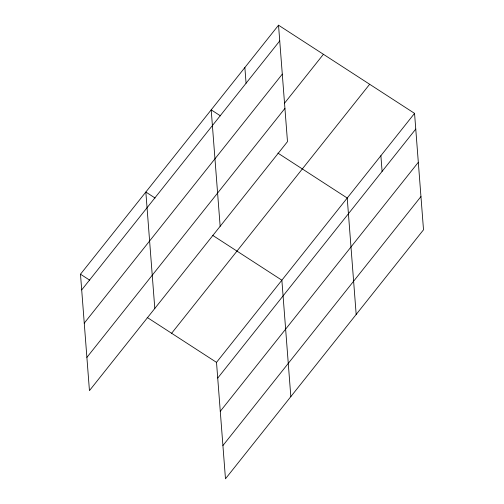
<?xml version="1.0" encoding="UTF-8"?>
<svg xmlns="http://www.w3.org/2000/svg" width="504" height="504" viewBox="0 0 504 504"><rect width="100%" height="100%" fill="white"/><g stroke="black" fill="none" stroke-linecap="round" stroke-linejoin="round"><path stroke-width="0.76" d="M278.529 25.2L287.488 141.63L89.447 390.631L80.489 274.207L278.529 25.2L414.553 113.368L423.511 229.792L225.471 478.8L216.512 362.37L414.553 113.368M81.698 289.907L279.739 40.906M84.256 323.146L282.297 74.145M284.382 103.377L323.417 54.293M86.89 357.393L284.93 108.392M171.625 333.276L369.665 84.269M217.722 378.076L415.762 129.068M220.279 411.314L418.32 162.307M222.913 445.561L420.953 196.554M220.437 115.851L211.195 109.859L220.154 226.29M277.887 153.09L347.218 198.028L356.177 314.458M155.081 198.022L145.845 192.037L154.804 308.461M212.531 235.261L281.868 280.199L290.827 396.629M80.489 274.207L89.731 280.199M147.181 317.432L216.512 362.37M380.885 155.698L382.095 171.404M244.862 67.53L246.072 83.236"/></g></svg>
